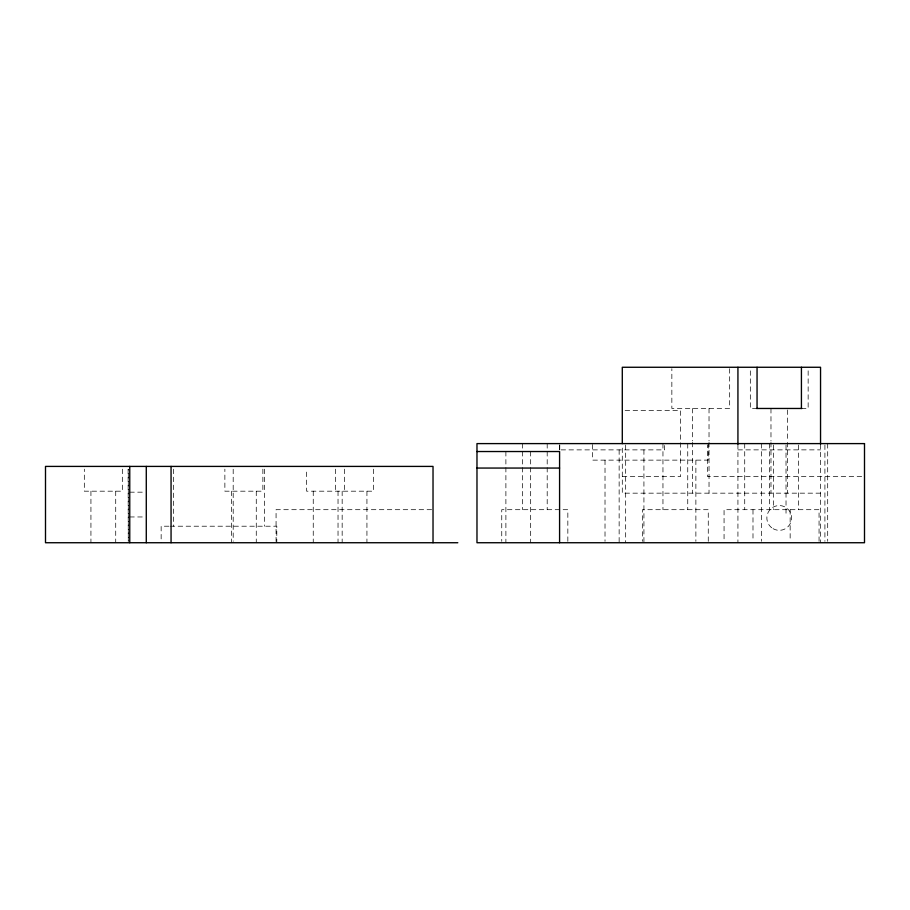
<?xml version="1.0" encoding="UTF-8"?>
<svg xmlns="http://www.w3.org/2000/svg" width="910" height="910" viewBox="0 0 910 910"><rect width="100%" height="100%" fill="white"/><g stroke="black" fill="none" stroke-linecap="round" stroke-linejoin="round"><path stroke-width="0.68" stroke-dasharray="4.55 3.41" d="M559.582 449.881L559.718 444.865M757.052 408.465L750.329 408.465L750.329 368.686M801.426 408.465L808.148 408.465L808.148 368.686M625.124 410.558L680.509 410.558L680.509 476.635L622.292 476.635M561.004 449.881L664.664 449.881L664.664 443.602M737.93 449.87L820.547 449.87M861.668 476.647L707.548 476.647L707.548 444.831M129.755 492.173L144.906 492.173M820.547 493.163L622.292 493.163L622.292 444.819M431.613 509.691L276.071 509.691L276.071 541.507M129.755 516.96L144.906 516.96M168.896 526.207L161.15 526.207L161.15 542.735M170.204 526.207L276.799 526.207L276.799 542.735M128.117 469.23L128.276 541.313L128.276 469.23M827.69 443.602L827.69 541.313M824.915 445.024L824.915 541.313M820.547 444.273L820.547 542.724M819.057 541.359L819.057 509.691L724.064 509.691L724.064 541.359M798.411 445.013L798.411 509.691M790.153 509.691L790.153 541.359M787.503 409.978L787.503 440.997M787.503 442.408L787.503 493.163M786.024 445.001L786.024 513.376M773.636 445.013L773.636 509.691M770.975 408.567L770.975 440.997M770.975 442.408L770.975 493.163M769.507 443.602L769.507 509.691M761.602 443.602L761.602 541.313M752.991 509.691L752.991 541.359M744.721 443.602L744.721 509.691M737.93 444.273L737.93 542.724M729.672 368.686L729.672 408.465L671.853 408.465L671.853 368.686M709.027 408.465L709.027 440.929M709.027 442.34L709.027 493.163M708.276 443.602L708.276 460.13L592.626 460.13L592.626 443.602M708.264 541.359L708.264 509.691L642.437 509.691L642.437 541.359M695.877 460.13L695.877 541.336M692.499 408.465L692.499 440.929M692.499 442.34L692.499 493.163M687.744 443.602L687.744 509.691M662.958 443.602L662.958 509.691M643.927 449.881L643.927 542.735M625.67 445.024L625.67 542.735M619.141 449.881L619.141 542.735M605.014 460.13L605.014 541.336M567.84 541.359L567.84 509.691L501.751 509.691L501.751 541.359M559.752 444.865L559.752 449.881M559.582 445.024L559.582 449.267M547.194 443.602L547.194 466.102M547.194 467.512L547.194 509.691M530.666 451.531L530.666 542.735M522.408 443.602L522.408 466.102M522.408 467.512L522.408 509.691M505.892 451.531L505.892 542.735M373.544 469.162L373.544 491.184L306.636 491.184L306.636 469.162M366.935 491.184L366.935 542.735M344.64 469.162L344.64 491.184M342.16 491.184L342.16 542.735M338.031 491.184L338.031 542.735M335.551 469.162L335.551 491.184M313.245 491.184L313.245 542.735M264.4 469.185L264.4 526.207M262.876 469.162L262.876 491.184L224.872 491.184L224.872 469.162M256.267 491.184L256.267 542.735M233.188 469.23L233.188 541.313M231.481 491.184L231.481 542.735M173.537 469.185L173.537 526.207M122.327 469.162L122.327 491.184L84.323 491.184L84.323 469.162M115.718 491.184L115.718 542.735M90.932 491.184L90.932 542.735M773.045 528.676A12.387 12.387 0 0 0 791.632 517.938A12.387 12.387 0 0 0 773.045 507.211A12.387 12.387 0 0 0 773.045 528.676"/><path stroke-width="1.36" d="M756.494 408.465L801.983 408.465M476.976 451.531L559.582 451.531L559.582 542.735M476.976 468.058L559.582 468.058M457.81 542.735L45.5 542.735L45.5 466.409L433.024 466.409L433.024 542.735M820.547 444.273L820.547 367.265L622.292 367.265L622.292 443.648M801.426 367.265L801.426 408.465M757.052 367.265L757.052 408.465M737.93 367.265L737.93 444.273M171.057 466.409L171.057 542.735M146.282 466.409L146.282 542.735M129.755 466.409L129.755 542.735M864.5 443.602L476.976 443.602L476.976 542.735L864.5 542.735L864.5 443.602"/></g></svg>
